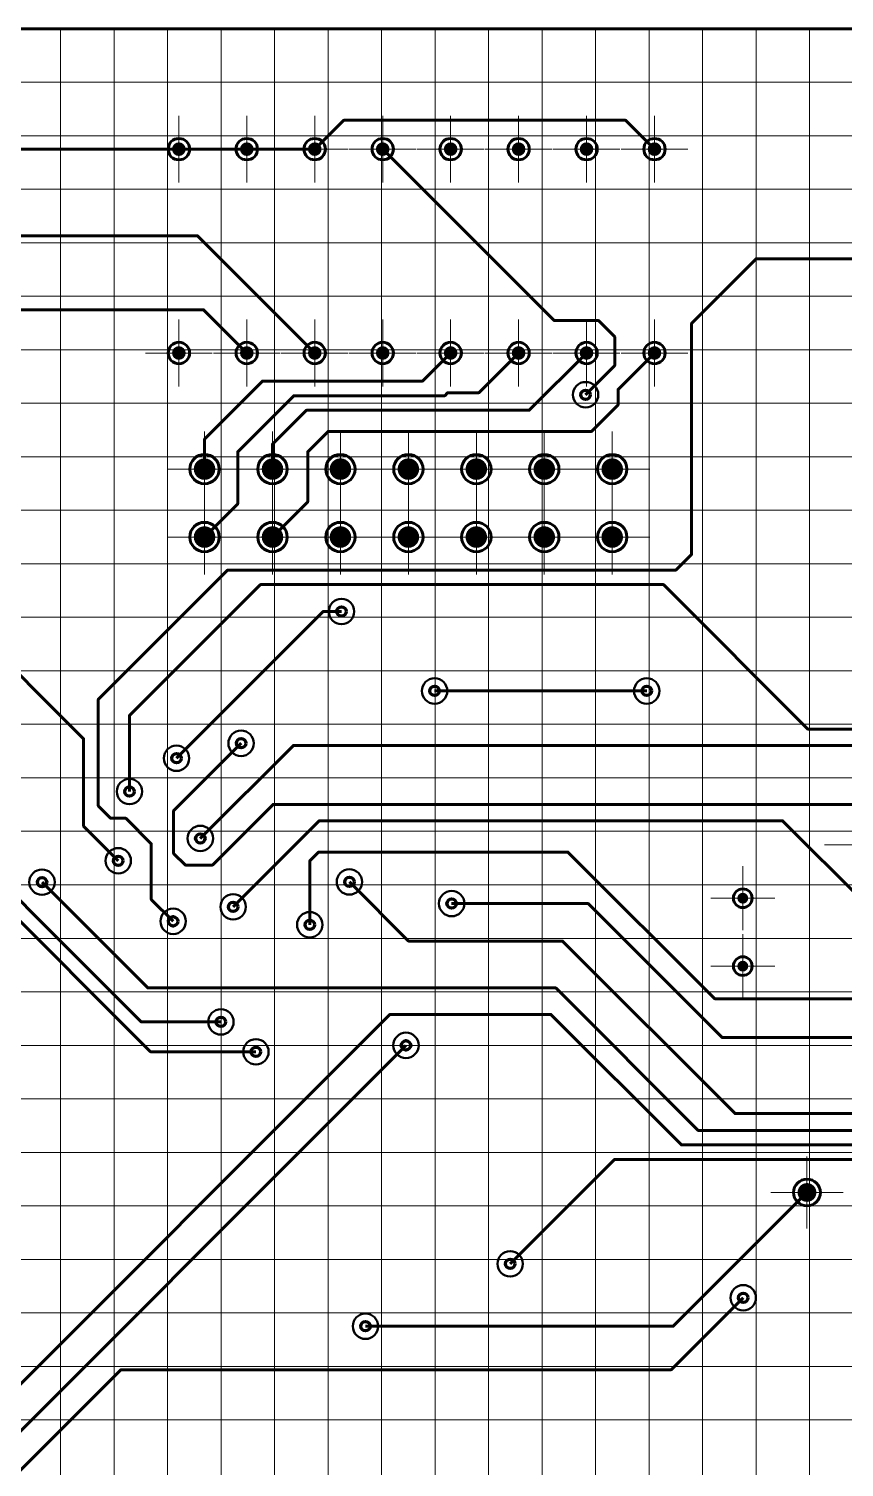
# Model space of a CAD drawing. Extents: x 260 to 1101, y 70 to 664.
# Drawn here: x 879.8 to 940.8, y 454.6 to 562.2 of the extents above; entities that cross this region are included whole.
import ezdxf

# ---------------------------------------------------------------- set-up
doc = ezdxf.new("R2010")
doc.units = 0
doc.header["$MEASUREMENT"] = 0
doc.layers.add('PDF _Геометрия', color=7, linetype='CONTINUOUS')
doc.layers.add('PDF _Сплошная заливка', color=7, linetype='CONTINUOUS')

msp = doc.modelspace()

# ---------------------------------------------------------------- hatches: boundary and pattern name
at = {"layer": 'PDF _Сплошная заливка', "true_color": 0xffffff, "transparency": 33554559}
for points in [[(891.019, 553.66), (890.823, 553.622), (890.658, 553.511), (890.548, 553.346), (890.509, 553.151), (891.019, 553.151)], [(890.509, 553.151), (890.548, 552.955), (890.658, 552.79), (890.823, 552.68), (891.019, 552.641), (891.019, 553.151)], [(891.019, 552.641), (891.214, 552.68), (891.379, 552.79), (891.49, 552.955), (891.528, 553.151), (891.019, 553.151)], [(896.1, 553.66), (895.904, 553.622), (895.739, 553.511), (895.628, 553.346), (895.59, 553.151), (896.1, 553.151)], [(895.59, 553.151), (895.628, 552.955), (895.739, 552.79), (895.904, 552.68), (896.1, 552.641), (896.1, 553.151)], [(896.1, 552.641), (896.295, 552.68), (896.46, 552.79), (896.571, 552.955), (896.609, 553.151), (896.1, 553.151)], [(901.18, 553.66), (900.985, 553.622), (900.82, 553.511), (900.709, 553.346), (900.671, 553.151), (901.18, 553.151)], [(900.671, 553.151), (900.709, 552.955), (900.82, 552.79), (900.985, 552.68), (901.18, 552.641), (901.18, 553.151)], [(901.18, 552.641), (901.376, 552.68), (901.541, 552.79), (901.652, 552.955), (901.69, 553.151), (901.18, 553.151)], [(906.261, 553.66), (906.066, 553.622), (905.901, 553.511), (905.79, 553.346), (905.752, 553.151), (906.261, 553.151)], [(905.752, 553.151), (905.79, 552.955), (905.901, 552.79), (906.066, 552.68), (906.261, 552.641), (906.261, 553.151)], [(906.261, 552.641), (906.456, 552.68), (906.622, 552.79), (906.732, 552.955), (906.771, 553.151), (906.261, 553.151)], [(911.342, 553.66), (911.147, 553.622), (910.982, 553.511), (910.871, 553.346), (910.833, 553.151), (911.342, 553.151)], [(910.833, 553.151), (910.871, 552.955), (910.982, 552.79), (911.147, 552.68), (911.342, 552.641), (911.342, 553.151)], [(911.342, 552.641), (911.537, 552.68), (911.703, 552.79), (911.813, 552.955), (911.852, 553.151), (911.342, 553.151)], [(916.423, 553.66), (916.228, 553.622), (916.063, 553.511), (915.952, 553.346), (915.913, 553.151), (916.423, 553.151)], [(915.913, 553.151), (915.952, 552.955), (916.063, 552.79), (916.228, 552.68), (916.423, 552.641), (916.423, 553.151)], [(916.423, 552.641), (916.618, 552.68), (916.784, 552.79), (916.894, 552.955), (916.933, 553.151), (916.423, 553.151)], [(921.504, 553.66), (921.309, 553.622), (921.144, 553.511), (921.033, 553.346), (920.994, 553.151), (921.504, 553.151)], [(920.994, 553.151), (921.033, 552.955), (921.144, 552.79), (921.309, 552.68), (921.504, 552.641), (921.504, 553.151)], [(921.504, 552.641), (921.699, 552.68), (921.865, 552.79), (921.975, 552.955), (922.014, 553.151), (921.504, 553.151)], [(926.585, 553.66), (926.39, 553.622), (926.225, 553.511), (926.114, 553.346), (926.075, 553.151), (926.585, 553.151)], [(926.075, 553.151), (926.114, 552.955), (926.225, 552.79), (926.39, 552.68), (926.585, 552.641), (926.585, 553.151)], [(926.585, 552.641), (926.78, 552.68), (926.946, 552.79), (927.056, 552.955), (927.095, 553.151), (926.585, 553.151)], [(891.019, 538.42), (890.823, 538.382), (890.658, 538.271), (890.548, 538.106), (890.509, 537.911), (891.019, 537.911)], [(890.509, 537.911), (890.548, 537.715), (890.658, 537.55), (890.823, 537.44), (891.019, 537.401), (891.019, 537.911)], [(891.019, 537.401), (891.214, 537.44), (891.379, 537.55), (891.49, 537.715), (891.528, 537.911), (891.019, 537.911)], [(896.1, 538.42), (895.904, 538.382), (895.739, 538.271), (895.628, 538.106), (895.59, 537.911), (896.1, 537.911)], [(895.59, 537.911), (895.628, 537.715), (895.739, 537.55), (895.904, 537.44), (896.1, 537.401), (896.1, 537.911)], [(896.1, 537.401), (896.295, 537.44), (896.46, 537.55), (896.571, 537.715), (896.609, 537.911), (896.1, 537.911)], [(901.18, 538.42), (900.985, 538.382), (900.82, 538.271), (900.709, 538.106), (900.671, 537.911), (901.18, 537.911)], [(900.671, 537.911), (900.709, 537.715), (900.82, 537.55), (900.985, 537.44), (901.18, 537.401), (901.18, 537.911)], [(901.18, 537.401), (901.376, 537.44), (901.541, 537.55), (901.652, 537.715), (901.69, 537.911), (901.18, 537.911)], [(906.261, 538.42), (906.066, 538.382), (905.901, 538.271), (905.79, 538.106), (905.752, 537.911), (906.261, 537.911)], [(905.752, 537.911), (905.79, 537.715), (905.901, 537.55), (906.066, 537.44), (906.261, 537.401), (906.261, 537.911)], [(906.261, 537.401), (906.456, 537.44), (906.622, 537.55), (906.732, 537.715), (906.771, 537.911), (906.261, 537.911)], [(911.342, 538.42), (911.147, 538.382), (910.982, 538.271), (910.871, 538.106), (910.833, 537.911), (911.342, 537.911)], [(910.833, 537.911), (910.871, 537.715), (910.982, 537.55), (911.147, 537.44), (911.342, 537.401), (911.342, 537.911)], [(911.342, 537.401), (911.537, 537.44), (911.703, 537.55), (911.813, 537.715), (911.852, 537.911), (911.342, 537.911)], [(916.423, 538.42), (916.228, 538.382), (916.063, 538.271), (915.952, 538.106), (915.913, 537.911), (916.423, 537.911)], [(915.913, 537.911), (915.952, 537.715), (916.063, 537.55), (916.228, 537.44), (916.423, 537.401), (916.423, 537.911)], [(916.423, 537.401), (916.618, 537.44), (916.784, 537.55), (916.894, 537.715), (916.933, 537.911), (916.423, 537.911)], [(921.504, 538.42), (921.309, 538.382), (921.144, 538.271), (921.033, 538.106), (920.994, 537.911), (921.504, 537.911)], [(920.994, 537.911), (921.033, 537.715), (921.144, 537.55), (921.309, 537.44), (921.504, 537.401), (921.504, 537.911)], [(921.504, 537.401), (921.699, 537.44), (921.865, 537.55), (921.975, 537.715), (922.014, 537.911), (921.504, 537.911)], [(926.585, 538.42), (926.39, 538.382), (926.225, 538.271), (926.114, 538.106), (926.075, 537.911), (926.585, 537.911)], [(926.075, 537.911), (926.114, 537.715), (926.225, 537.55), (926.39, 537.44), (926.585, 537.401), (926.585, 537.911)], [(926.585, 537.401), (926.78, 537.44), (926.946, 537.55), (927.056, 537.715), (927.095, 537.911), (926.585, 537.911)], [(892.132, 529.231), (892.16, 529.022), (892.24, 528.827), (892.368, 528.66), (892.535, 528.532), (892.73, 528.451), (892.939, 528.424), (892.939, 529.231)], [(893.746, 529.231), (893.719, 529.439), (893.638, 529.634), (893.51, 529.801), (893.343, 529.929), (893.148, 530.01), (892.939, 530.038), (892.939, 529.231)], [(897.213, 529.231), (897.24, 529.022), (897.321, 528.827), (897.449, 528.66), (897.616, 528.532), (897.811, 528.451), (898.02, 528.424), (898.02, 529.231)], [(898.827, 529.231), (898.8, 529.439), (898.719, 529.634), (898.591, 529.801), (898.424, 529.929), (898.229, 530.01), (898.02, 530.038), (898.02, 529.231)], [(902.294, 529.231), (902.321, 529.022), (902.402, 528.827), (902.53, 528.66), (902.697, 528.532), (902.892, 528.451), (903.101, 528.424), (903.101, 529.231)], [(903.908, 529.231), (903.88, 529.439), (903.8, 529.634), (903.671, 529.801), (903.504, 529.929), (903.31, 530.01), (903.101, 530.038), (903.101, 529.231)], [(907.375, 529.231), (907.402, 529.022), (907.483, 528.827), (907.611, 528.66), (907.778, 528.532), (907.973, 528.451), (908.182, 528.424), (908.182, 529.231)], [(908.989, 529.231), (908.961, 529.439), (908.881, 529.634), (908.752, 529.801), (908.585, 529.929), (908.391, 530.01), (908.182, 530.038), (908.182, 529.231)], [(912.456, 529.231), (912.483, 529.022), (912.564, 528.827), (912.692, 528.66), (912.859, 528.532), (913.054, 528.451), (913.263, 528.424), (913.263, 529.231)], [(914.07, 529.231), (914.042, 529.439), (913.962, 529.634), (913.833, 529.801), (913.666, 529.929), (913.471, 530.01), (913.263, 530.038), (913.263, 529.231)], [(917.537, 529.231), (917.564, 529.022), (917.645, 528.827), (917.773, 528.66), (917.94, 528.532), (918.135, 528.451), (918.344, 528.424), (918.344, 529.231)], [(919.151, 529.231), (919.123, 529.439), (919.042, 529.634), (918.914, 529.801), (918.747, 529.929), (918.552, 530.01), (918.344, 530.038), (918.344, 529.231)], [(922.618, 529.231), (922.645, 529.022), (922.726, 528.827), (922.854, 528.66), (923.021, 528.532), (923.216, 528.451), (923.425, 528.424), (923.425, 529.231)], [(924.232, 529.231), (924.204, 529.439), (924.123, 529.634), (923.995, 529.801), (923.828, 529.929), (923.633, 530.01), (923.425, 530.038), (923.425, 529.231)], [(893.746, 524.151), (893.719, 524.359), (893.638, 524.554), (893.51, 524.721), (893.343, 524.849), (893.148, 524.93), (892.939, 524.958), (892.939, 524.151)], [(898.827, 524.151), (898.8, 524.359), (898.719, 524.554), (898.591, 524.721), (898.424, 524.849), (898.229, 524.93), (898.02, 524.958), (898.02, 524.151)], [(903.908, 524.151), (903.88, 524.359), (903.8, 524.554), (903.671, 524.721), (903.504, 524.849), (903.31, 524.93), (903.101, 524.958), (903.101, 524.151)], [(908.989, 524.151), (908.961, 524.359), (908.881, 524.554), (908.752, 524.721), (908.585, 524.849), (908.391, 524.93), (908.182, 524.958), (908.182, 524.151)], [(914.07, 524.151), (914.042, 524.359), (913.962, 524.554), (913.833, 524.721), (913.666, 524.849), (913.471, 524.93), (913.263, 524.958), (913.263, 524.151)], [(919.151, 524.151), (919.123, 524.359), (919.042, 524.554), (918.914, 524.721), (918.747, 524.849), (918.552, 524.93), (918.344, 524.958), (918.344, 524.151)], [(924.232, 524.151), (924.204, 524.359), (924.123, 524.554), (923.995, 524.721), (923.828, 524.849), (923.633, 524.93), (923.425, 524.958), (923.425, 524.151)], [(892.132, 524.151), (892.16, 523.942), (892.24, 523.747), (892.368, 523.58), (892.535, 523.452), (892.73, 523.371), (892.939, 523.344), (892.939, 524.151)], [(897.213, 524.151), (897.24, 523.942), (897.321, 523.747), (897.449, 523.58), (897.616, 523.452), (897.811, 523.371), (898.02, 523.344), (898.02, 524.151)], [(902.294, 524.151), (902.321, 523.942), (902.402, 523.747), (902.53, 523.58), (902.697, 523.452), (902.892, 523.371), (903.101, 523.344), (903.101, 524.151)], [(907.375, 524.151), (907.402, 523.942), (907.483, 523.747), (907.611, 523.58), (907.778, 523.452), (907.973, 523.371), (908.182, 523.344), (908.182, 524.151)], [(912.456, 524.151), (912.483, 523.942), (912.564, 523.747), (912.692, 523.58), (912.859, 523.452), (913.054, 523.371), (913.263, 523.344), (913.263, 524.151)], [(917.537, 524.151), (917.564, 523.942), (917.645, 523.747), (917.773, 523.58), (917.94, 523.452), (918.135, 523.371), (918.344, 523.344), (918.344, 524.151)], [(922.618, 524.151), (922.645, 523.942), (922.726, 523.747), (922.854, 523.58), (923.021, 523.452), (923.216, 523.371), (923.425, 523.344), (923.425, 524.151)], [(932.779, 497.151), (932.81, 496.994), (932.898, 496.862), (933.03, 496.774), (933.186, 496.743), (933.186, 497.151)], [(933.594, 497.151), (933.563, 497.307), (933.475, 497.439), (933.343, 497.527), (933.186, 497.559), (933.186, 497.151)], [(933.186, 496.743), (933.343, 496.774), (933.475, 496.862), (933.563, 496.994), (933.594, 497.151), (933.186, 497.151)], [(932.779, 492.071), (932.81, 491.914), (932.898, 491.782), (933.03, 491.694), (933.186, 491.663), (933.186, 492.071)], [(933.594, 492.071), (933.563, 492.227), (933.475, 492.359), (933.343, 492.447), (933.186, 492.479), (933.186, 492.071)], [(933.186, 491.663), (933.343, 491.694), (933.475, 491.782), (933.563, 491.914), (933.594, 492.071), (933.186, 492.071)], [(937.987, 475.857), (937.805, 475.833), (937.634, 475.762), (937.488, 475.65), (937.376, 475.504), (937.305, 475.333), (937.281, 475.151), (937.987, 475.151)], [(938.694, 475.151), (938.669, 475.333), (938.599, 475.504), (938.487, 475.65), (938.341, 475.762), (938.17, 475.833), (937.987, 475.857), (937.987, 475.151)], [(937.281, 475.151), (937.305, 474.968), (937.376, 474.798), (937.488, 474.651), (937.634, 474.539), (937.805, 474.469), (937.987, 474.445), (937.987, 475.151)]]:
    msp.add_hatch(color=7, dxfattribs=at).paths.add_polyline_path(points)
at = {"layer": 'PDF _Сплошная заливка', "transparency": 33554559}
for points in [[(891.019, 553.151), (891.528, 553.151), (891.49, 553.346), (891.379, 553.511), (891.214, 553.622), (891.019, 553.66)], [(896.1, 553.151), (896.609, 553.151), (896.571, 553.346), (896.46, 553.511), (896.295, 553.622), (896.1, 553.66)], [(901.18, 553.151), (901.69, 553.151), (901.652, 553.346), (901.541, 553.511), (901.376, 553.622), (901.18, 553.66)], [(906.261, 553.151), (906.771, 553.151), (906.732, 553.346), (906.622, 553.511), (906.456, 553.622), (906.261, 553.66)], [(911.342, 553.151), (911.852, 553.151), (911.813, 553.346), (911.703, 553.511), (911.537, 553.622), (911.342, 553.66)], [(916.423, 553.151), (916.933, 553.151), (916.894, 553.346), (916.784, 553.511), (916.618, 553.622), (916.423, 553.66)], [(921.504, 553.151), (922.014, 553.151), (921.975, 553.346), (921.865, 553.511), (921.699, 553.622), (921.504, 553.66)], [(926.585, 553.151), (927.095, 553.151), (927.056, 553.346), (926.946, 553.511), (926.78, 553.622), (926.585, 553.66)], [(891.019, 537.911), (891.528, 537.911), (891.49, 538.106), (891.379, 538.271), (891.214, 538.382), (891.019, 538.42)], [(896.1, 537.911), (896.609, 537.911), (896.571, 538.106), (896.46, 538.271), (896.295, 538.382), (896.1, 538.42)], [(901.18, 537.911), (901.69, 537.911), (901.652, 538.106), (901.541, 538.271), (901.376, 538.382), (901.18, 538.42)], [(906.261, 537.911), (906.771, 537.911), (906.732, 538.106), (906.622, 538.271), (906.456, 538.382), (906.261, 538.42)], [(911.342, 537.911), (911.852, 537.911), (911.813, 538.106), (911.703, 538.271), (911.537, 538.382), (911.342, 538.42)], [(916.423, 537.911), (916.933, 537.911), (916.894, 538.106), (916.784, 538.271), (916.618, 538.382), (916.423, 538.42)], [(921.504, 537.911), (922.014, 537.911), (921.975, 538.106), (921.865, 538.271), (921.699, 538.382), (921.504, 538.42)], [(926.585, 537.911), (927.095, 537.911), (927.056, 538.106), (926.946, 538.271), (926.78, 538.382), (926.585, 538.42)], [(892.939, 529.231), (892.939, 530.038), (892.73, 530.01), (892.535, 529.929), (892.368, 529.801), (892.24, 529.634), (892.16, 529.439), (892.132, 529.231)], [(892.939, 529.231), (892.939, 528.424), (893.148, 528.451), (893.343, 528.532), (893.51, 528.66), (893.638, 528.827), (893.719, 529.022), (893.746, 529.231)], [(898.02, 529.231), (898.02, 530.038), (897.811, 530.01), (897.616, 529.929), (897.449, 529.801), (897.321, 529.634), (897.24, 529.439), (897.213, 529.231)], [(898.02, 529.231), (898.02, 528.424), (898.229, 528.451), (898.424, 528.532), (898.591, 528.66), (898.719, 528.827), (898.8, 529.022), (898.827, 529.231)], [(903.101, 529.231), (903.101, 530.038), (902.892, 530.01), (902.697, 529.929), (902.53, 529.801), (902.402, 529.634), (902.321, 529.439), (902.294, 529.231)], [(903.101, 529.231), (903.101, 528.424), (903.31, 528.451), (903.504, 528.532), (903.671, 528.66), (903.8, 528.827), (903.88, 529.022), (903.908, 529.231)], [(908.182, 529.231), (908.182, 530.038), (907.973, 530.01), (907.778, 529.929), (907.611, 529.801), (907.483, 529.634), (907.402, 529.439), (907.375, 529.231)], [(908.182, 529.231), (908.182, 528.424), (908.391, 528.451), (908.585, 528.532), (908.752, 528.66), (908.881, 528.827), (908.961, 529.022), (908.989, 529.231)], [(913.263, 529.231), (913.263, 530.038), (913.054, 530.01), (912.859, 529.929), (912.692, 529.801), (912.564, 529.634), (912.483, 529.439), (912.456, 529.231)], [(913.263, 529.231), (913.263, 528.424), (913.471, 528.451), (913.666, 528.532), (913.833, 528.66), (913.962, 528.827), (914.042, 529.022), (914.07, 529.231)], [(918.344, 529.231), (918.344, 530.038), (918.135, 530.01), (917.94, 529.929), (917.773, 529.801), (917.645, 529.634), (917.564, 529.439), (917.537, 529.231)], [(918.344, 529.231), (918.344, 528.424), (918.552, 528.451), (918.747, 528.532), (918.914, 528.66), (919.042, 528.827), (919.123, 529.022), (919.151, 529.231)], [(923.425, 529.231), (923.425, 530.038), (923.216, 530.01), (923.021, 529.929), (922.854, 529.801), (922.726, 529.634), (922.645, 529.439), (922.618, 529.231)], [(923.425, 529.231), (923.425, 528.424), (923.633, 528.451), (923.828, 528.532), (923.995, 528.66), (924.123, 528.827), (924.204, 529.022), (924.232, 529.231)], [(892.939, 524.151), (892.939, 524.958), (892.73, 524.93), (892.535, 524.849), (892.368, 524.721), (892.24, 524.554), (892.16, 524.359), (892.132, 524.151)], [(898.02, 524.151), (898.02, 524.958), (897.811, 524.93), (897.616, 524.849), (897.449, 524.721), (897.321, 524.554), (897.24, 524.359), (897.213, 524.151)], [(903.101, 524.151), (903.101, 524.958), (902.892, 524.93), (902.697, 524.849), (902.53, 524.721), (902.402, 524.554), (902.321, 524.359), (902.294, 524.151)], [(908.182, 524.151), (908.182, 524.958), (907.973, 524.93), (907.778, 524.849), (907.611, 524.721), (907.483, 524.554), (907.402, 524.359), (907.375, 524.151)], [(913.263, 524.151), (913.263, 524.958), (913.054, 524.93), (912.859, 524.849), (912.692, 524.721), (912.564, 524.554), (912.483, 524.359), (912.456, 524.151)], [(918.344, 524.151), (918.344, 524.958), (918.135, 524.93), (917.94, 524.849), (917.773, 524.721), (917.645, 524.554), (917.564, 524.359), (917.537, 524.151)], [(923.425, 524.151), (923.425, 524.958), (923.216, 524.93), (923.021, 524.849), (922.854, 524.721), (922.726, 524.554), (922.645, 524.359), (922.618, 524.151)], [(892.939, 524.151), (892.939, 523.344), (893.148, 523.371), (893.343, 523.452), (893.51, 523.58), (893.638, 523.747), (893.719, 523.942), (893.746, 524.151)], [(898.02, 524.151), (898.02, 523.344), (898.229, 523.371), (898.424, 523.452), (898.591, 523.58), (898.719, 523.747), (898.8, 523.942), (898.827, 524.151)], [(903.101, 524.151), (903.101, 523.344), (903.31, 523.371), (903.504, 523.452), (903.671, 523.58), (903.8, 523.747), (903.88, 523.942), (903.908, 524.151)], [(908.182, 524.151), (908.182, 523.344), (908.391, 523.371), (908.585, 523.452), (908.752, 523.58), (908.881, 523.747), (908.961, 523.942), (908.989, 524.151)], [(913.263, 524.151), (913.263, 523.344), (913.471, 523.371), (913.666, 523.452), (913.833, 523.58), (913.962, 523.747), (914.042, 523.942), (914.07, 524.151)], [(918.344, 524.151), (918.344, 523.344), (918.552, 523.371), (918.747, 523.452), (918.914, 523.58), (919.042, 523.747), (919.123, 523.942), (919.151, 524.151)], [(923.425, 524.151), (923.425, 523.344), (923.633, 523.371), (923.828, 523.452), (923.995, 523.58), (924.123, 523.747), (924.204, 523.942), (924.232, 524.151)], [(933.186, 497.151), (933.186, 497.559), (933.03, 497.527), (932.898, 497.439), (932.81, 497.307), (932.779, 497.151)], [(933.186, 492.071), (933.186, 492.479), (933.03, 492.447), (932.898, 492.359), (932.81, 492.227), (932.779, 492.071)], [(937.987, 475.151), (937.987, 474.445), (938.17, 474.469), (938.341, 474.539), (938.487, 474.651), (938.599, 474.798), (938.669, 474.968), (938.694, 475.151)]]:
    msp.add_hatch(color=256, dxfattribs=at).paths.add_polyline_path(points)

# ---------------------------------------------------------------- linework, layer by layer
at = {"layer": 'PDF _Геометрия', "lineweight": 60}
msp.add_lwpolyline([(1010.201, 562.151), (770.156, 562.151), (770.156, 402.151), (1010.201, 402.151)], close=True, dxfattribs=at)
msp.add_lwpolyline([(1010.201, 562.151), (770.156, 562.151), (770.156, 402.151), (1010.201, 402.151)], close=True, dxfattribs=at)
at = {"layer": 'PDF _Геометрия', "lineweight": 20}
for points in [[(1011.441, 402.151), (1010.201, 402.151), (1010.201, 562.151), (770.156, 562.151), (770.156, 402.151), (1010.201, 402.151), (1012.681, 402.151)], [(770.156, 562.151), (1010.201, 562.151), (1012.681, 562.151)], [(882.177, 399.671), (882.177, 402.151), (882.177, 562.151)], [(886.178, 400.911), (886.178, 402.151), (886.178, 562.151)], [(890.178, 399.671), (890.178, 402.151), (890.178, 562.151)], [(894.179, 400.911), (894.179, 402.151), (894.179, 562.151)], [(898.18, 399.671), (898.18, 402.151), (898.18, 562.151)], [(902.181, 400.911), (902.181, 402.151), (902.181, 562.151)], [(906.181, 399.671), (906.181, 402.151), (906.181, 562.151)], [(910.182, 400.911), (910.182, 402.151), (910.182, 562.151)], [(914.183, 399.671), (914.183, 402.151), (914.183, 562.151)], [(918.184, 400.911), (918.184, 402.151), (918.184, 562.151)], [(922.184, 399.671), (922.184, 402.151), (922.184, 562.151)], [(926.185, 400.911), (926.185, 402.151), (926.185, 562.151)], [(930.186, 399.671), (930.186, 402.151), (930.186, 562.151)], [(934.187, 400.911), (934.187, 402.151), (934.187, 562.151)], [(938.187, 399.671), (938.187, 402.151), (938.187, 562.151)], [(770.156, 558.151), (1010.201, 558.151), (1011.441, 558.151)], [(891.019, 550.651), (891.019, 555.651)], [(896.1, 550.651), (896.1, 555.651)], [(901.18, 550.651), (901.18, 555.651)], [(906.261, 550.651), (906.261, 555.651)], [(911.342, 550.651), (911.342, 555.651)], [(916.423, 550.651), (916.423, 555.651)], [(921.504, 550.651), (921.504, 555.651)], [(926.585, 550.651), (926.585, 555.651)], [(770.156, 554.151), (1010.201, 554.151), (1012.681, 554.151)], [(888.518, 553.151), (893.519, 553.151)], [(893.599, 553.151), (898.6, 553.151)], [(898.68, 553.151), (903.681, 553.151)], [(903.761, 553.151), (908.762, 553.151)], [(908.842, 553.151), (913.843, 553.151)], [(913.923, 553.151), (918.924, 553.151)], [(919.004, 553.151), (924.005, 553.151)], [(924.085, 553.151), (929.086, 553.151)], [(770.156, 550.151), (1010.201, 550.151), (1011.441, 550.151)], [(770.156, 546.151), (1010.201, 546.151), (1012.681, 546.151)], [(770.156, 542.151), (1010.201, 542.151), (1011.441, 542.151)], [(891.019, 535.411), (891.019, 540.411)], [(896.1, 535.411), (896.1, 540.411)], [(901.18, 535.411), (901.18, 540.411)], [(906.261, 535.411), (906.261, 540.411)], [(911.342, 535.411), (911.342, 540.411)], [(916.423, 535.411), (916.423, 540.411)], [(921.504, 535.411), (921.504, 540.411)], [(926.585, 535.411), (926.585, 540.411)], [(770.156, 538.151), (1010.201, 538.151), (1012.681, 538.151)], [(888.518, 537.911), (893.519, 537.911)], [(893.599, 537.911), (898.6, 537.911)], [(898.68, 537.911), (903.681, 537.911)], [(903.761, 537.911), (908.762, 537.911)], [(908.842, 537.911), (913.843, 537.911)], [(913.923, 537.911), (918.924, 537.911)], [(919.004, 537.911), (924.005, 537.911)], [(924.085, 537.911), (929.086, 537.911)], [(770.156, 534.151), (1010.201, 534.151), (1011.441, 534.151)], [(892.939, 526.431), (892.939, 532.031)], [(898.02, 526.431), (898.02, 532.031)], [(903.101, 526.431), (903.101, 532.031)], [(908.182, 526.431), (908.182, 532.031)], [(913.263, 526.431), (913.263, 532.031)], [(918.344, 526.431), (918.344, 532.031)], [(923.425, 526.431), (923.425, 532.031)], [(770.156, 530.151), (1010.201, 530.151), (1012.681, 530.151)], [(890.139, 529.231), (895.74, 529.231)], [(895.22, 529.231), (900.82, 529.231)], [(900.3, 529.231), (905.901, 529.231)], [(905.381, 529.231), (910.982, 529.231)], [(910.462, 529.231), (916.063, 529.231)], [(915.543, 529.231), (921.144, 529.231)], [(920.624, 529.231), (926.225, 529.231)], [(892.939, 521.351), (892.939, 526.951)], [(898.02, 521.351), (898.02, 526.951)], [(903.101, 521.351), (903.101, 526.951)], [(908.182, 521.351), (908.182, 526.951)], [(913.263, 521.351), (913.263, 526.951)], [(918.344, 521.351), (918.344, 526.951)], [(923.425, 521.351), (923.425, 526.951)], [(770.156, 526.151), (1010.201, 526.151), (1011.441, 526.151)], [(890.139, 524.151), (895.74, 524.151)], [(895.22, 524.151), (900.82, 524.151)], [(900.3, 524.151), (905.901, 524.151)], [(905.381, 524.151), (910.982, 524.151)], [(910.462, 524.151), (916.063, 524.151)], [(915.543, 524.151), (921.144, 524.151)], [(920.624, 524.151), (926.225, 524.151)], [(770.156, 522.151), (1010.201, 522.151), (1012.681, 522.151)], [(770.156, 518.151), (1010.201, 518.151), (1011.441, 518.151)], [(770.156, 514.151), (1010.201, 514.151), (1012.681, 514.151)], [(770.156, 510.151), (1010.201, 510.151), (1011.441, 510.151)], [(770.156, 506.151), (1010.201, 506.151), (1012.681, 506.151)], [(770.156, 502.151), (1010.201, 502.151), (1011.441, 502.151)], [(939.308, 501.151), (944.909, 501.151)], [(933.186, 494.751), (933.186, 499.551)], [(770.156, 498.151), (1010.201, 498.151), (1012.681, 498.151)], [(930.786, 497.151), (935.587, 497.151)], [(770.156, 494.151), (1010.201, 494.151), (1011.441, 494.151)], [(933.186, 489.671), (933.186, 494.471)], [(930.786, 492.071), (935.587, 492.071)], [(770.156, 490.151), (1010.201, 490.151), (1012.681, 490.151)], [(770.156, 486.151), (1010.201, 486.151), (1011.441, 486.151)], [(770.156, 482.151), (1010.201, 482.151), (1012.681, 482.151)], [(770.156, 478.151), (1010.201, 478.151), (1011.441, 478.151)], [(937.987, 472.451), (937.987, 477.851)], [(935.287, 475.151), (940.688, 475.151)], [(770.156, 474.151), (1010.201, 474.151), (1012.681, 474.151)], [(770.156, 470.151), (1010.201, 470.151), (1011.441, 470.151)], [(770.156, 466.151), (1010.201, 466.151), (1012.681, 466.151)], [(770.156, 462.151), (1010.201, 462.151), (1011.441, 462.151)], [(770.156, 458.151), (1010.201, 458.151), (1012.681, 458.151)]]:
    msp.add_lwpolyline(points, dxfattribs=at)
at = {"layer": 'PDF _Геометрия', "lineweight": 60}
for points in [[(860.413, 553.151), (891.019, 553.151), (896.1, 553.151), (901.18, 553.151), (903.346, 555.316), (924.42, 555.316), (926.585, 553.151)], [(850.251, 553.151), (862.261, 541.143), (892.867, 541.143), (896.1, 537.911)], [(855.332, 553.151), (861.804, 546.68), (892.41, 546.68), (901.18, 537.911)], [(906.261, 553.151), (919.085, 540.33), (922.399, 540.33), (923.618, 539.111), (923.618, 536.977), (921.433, 534.793)], [(890.592, 495.423), (888.954, 497.06), (888.954, 501.226), (887.052, 503.127), (885.918, 503.127), (884.986, 504.059), (884.986, 512.014), (894.661, 521.686), (928.191, 521.686), (929.36, 522.855), (929.36, 540.127), (934.187, 544.953), (956.629, 544.953), (959.191, 542.391)], [(803.098, 541.151), (818.451, 525.801), (867.169, 525.801), (883.898, 509.075), (883.898, 502.542), (886.489, 499.951)], [(892.939, 524.151), (895.419, 526.63), (895.419, 530.525), (899.615, 534.721), (910.895, 534.721), (911.119, 534.945), (913.457, 534.945), (916.423, 537.911)], [(892.939, 529.231), (892.939, 531.481), (897.267, 535.809), (909.24, 535.809), (911.342, 537.911)], [(898.02, 524.151), (900.652, 526.783), (900.652, 530.525), (902.177, 532.05), (921.884, 532.05), (923.866, 534.031), (923.866, 535.191), (926.585, 537.911)], [(898.02, 529.231), (898.02, 531.094), (900.559, 533.632), (917.225, 533.632), (921.504, 537.911)], [(982.276, 493.311), (982.276, 509.217), (981.693, 509.799), (938.048, 509.799), (927.247, 520.598), (897.125, 520.598), (887.323, 510.798), (887.323, 505.126)], [(890.846, 507.615), (901.821, 518.587), (903.181, 518.587)], [(860.97, 457.151), (875.482, 457.151), (906.8, 488.463), (918.842, 488.463), (928.597, 478.71), (954.256, 478.71), (955.527, 477.44), (955.527, 462.86), (958.169, 460.218), (979.813, 460.218), (1001.199, 481.6), (1001.199, 517.151)], [(858.684, 515.151), (858.684, 509.639), (863.174, 505.151), (870.954, 505.151), (888.204, 487.904), (894.163, 487.904)], [(910.142, 512.644), (926.006, 512.644)], [(895.673, 508.732), (890.626, 503.686), (890.626, 500.503), (891.507, 499.622), (893.522, 499.622), (898.066, 504.165), (944.174, 504.165), (947.189, 501.151)], [(892.624, 501.62), (899.585, 508.58), (973.665, 508.58), (979.763, 502.484), (979.763, 490.743), (982.276, 488.231)], [(895.078, 496.504), (901.516, 502.941), (936.168, 502.941), (942.265, 496.845), (951.614, 496.845)], [(900.805, 495.169), (900.805, 499.944), (901.465, 500.604), (920.112, 500.604), (931.087, 489.632), (967.619, 489.632), (971.582, 485.669), (979.757, 485.669), (982.276, 483.151)], [(880.786, 498.351), (888.694, 490.444), (919.198, 490.444), (929.847, 479.797), (954.896, 479.797), (961.192, 473.503), (961.192, 462.231)], [(903.77, 498.369), (908.191, 493.95), (919.706, 493.95), (932.611, 481.046), (957, 481.046), (967.518, 470.531), (979.815, 470.531), (982.276, 472.991)], [(863.174, 495.391), (865.492, 497.709), (876.859, 497.709), (888.901, 485.669), (896.78, 485.669)], [(911.417, 496.751), (921.63, 496.751), (931.646, 486.736), (960.658, 486.736), (966.705, 480.691), (979.655, 480.691), (982.276, 478.071)], [(809.163, 442.896), (817.376, 442.896), (838.914, 442.896), (847.171, 451.151), (872.997, 451.151), (908.003, 486.151)], [(915.794, 469.82), (923.597, 477.621), (950.719, 477.621), (953.19, 475.151)], [(904.971, 465.151), (927.986, 465.151), (937.987, 475.151)], [(838.807, 431.151), (855.93, 431.151), (886.68, 461.895), (927.835, 461.895), (933.221, 467.28)]]:
    msp.add_lwpolyline(points, dxfattribs=at)
for centre, radius in [((891.019, 553.15), 0.8), ((896.1, 553.15), 0.8), ((901.181, 553.15), 0.8), ((906.262, 553.15), 0.8), ((911.342, 553.15), 0.8), ((916.423, 553.15), 0.8), ((921.504, 553.15), 0.8), ((926.585, 553.15), 0.8), ((891.019, 537.91), 0.8), ((896.1, 537.91), 0.8), ((901.181, 537.91), 0.8), ((906.262, 537.91), 0.8), ((911.342, 537.91), 0.8), ((916.423, 537.91), 0.8), ((921.504, 537.91), 0.8), ((926.585, 537.91), 0.8), ((892.939, 529.231), 1.1), ((898.02, 529.231), 1.1), ((903.101, 529.231), 1.1), ((908.182, 529.231), 1.1), ((913.263, 529.231), 1.1), ((918.344, 529.231), 1.1), ((923.425, 529.231), 1.1), ((892.939, 524.151), 1.1), ((898.02, 524.151), 1.1), ((903.101, 524.151), 1.1), ((908.182, 524.151), 1.1), ((913.263, 524.151), 1.1), ((918.344, 524.151), 1.1), ((923.425, 524.151), 1.1), ((933.186, 497.151), 0.7), ((933.186, 492.071), 0.7), ((937.987, 475.151), 1)]:
    msp.add_circle(centre, radius, dxfattribs=at)
at = {"layer": 'PDF _Геометрия', "lineweight": 50}
for centre in [(921.433, 534.793), (903.181, 518.587), (910.142, 512.644), (926.006, 512.644), (895.673, 508.732), (890.846, 507.615), (887.324, 505.125), (892.625, 501.62), (886.489, 499.951), (880.786, 498.35), (903.77, 498.369), (895.078, 496.504), (911.417, 496.751), (890.592, 495.423), (900.805, 495.169), (894.163, 487.904), (896.78, 485.669), (908.003, 486.151), (915.794, 469.819), (933.221, 467.28), (904.971, 465.15)]:
    msp.add_circle(centre, 0.95, dxfattribs=at)
at = {"layer": 'PDF _Геометрия', "color": 7, "lineweight": 70, "true_color": 0xffffff}
for centre in [(921.433, 534.793), (903.181, 518.587), (910.142, 512.644), (926.006, 512.644), (895.673, 508.732), (890.846, 507.615), (887.323, 505.125), (892.624, 501.62), (886.489, 499.951), (880.786, 498.351), (903.77, 498.369), (895.078, 496.504), (911.417, 496.751), (890.592, 495.423), (900.805, 495.169), (894.163, 487.904), (908.003, 486.151), (896.78, 485.669), (915.794, 469.82), (933.221, 467.28), (904.971, 465.151)]:
    msp.add_circle(centre, 0.35, dxfattribs=at)

doc.saveas('drawing.dxf')
